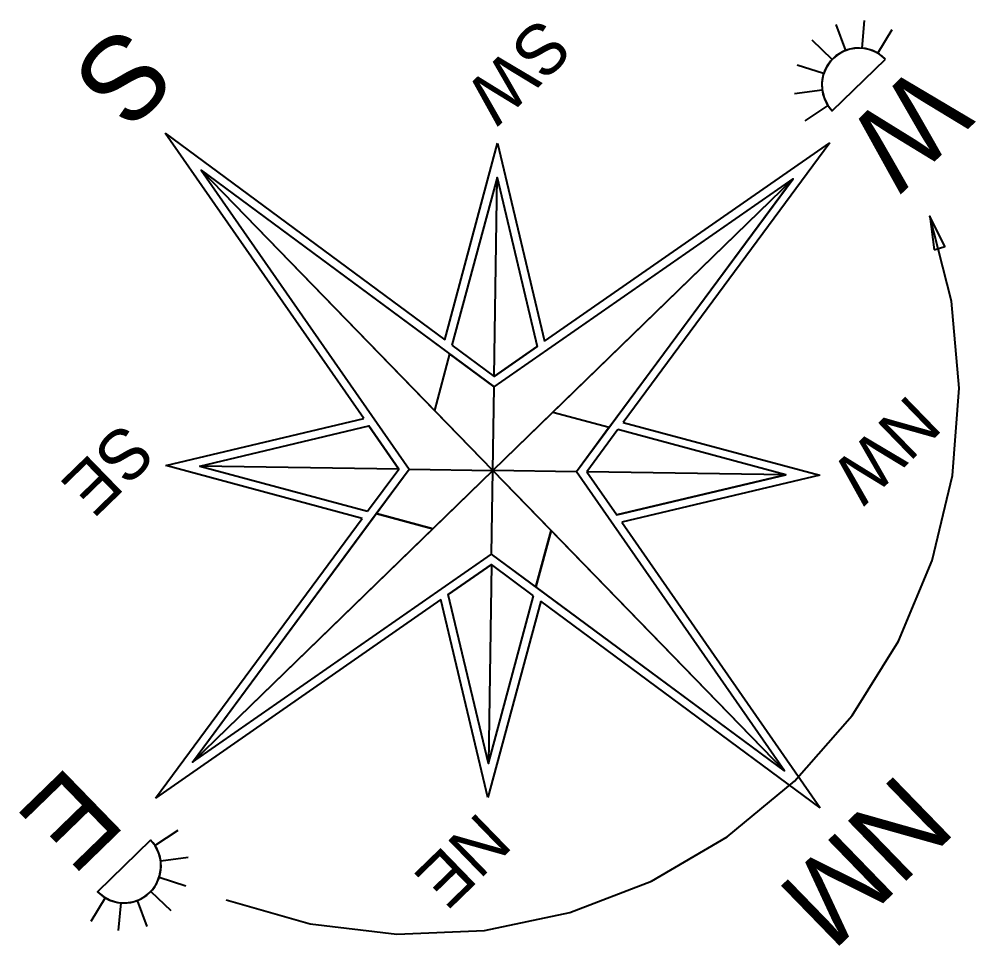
# Model space of a CAD drawing. Header units: metres. Extents: x 0 to 7795, y 0 to 4205.
# Drawn here: x 185.4 to 342.1, y 3994 to 4145.8 of the extents above; entities that cross this region are included whole.
import ezdxf

# ---------------------------------------------------------------- set-up
doc = ezdxf.new("R2010")
doc.units = ezdxf.units.M
doc.layers.add('MTH-COTAS7', color=31, linetype='Continuous')

msp = doc.modelspace()

# ---------------------------------------------------------------- linework, layer by layer
at = {"layer": 'MTH-COTAS7', "linetype": 'Continuous'}
for p, q in [((320.835439, 4140.665571), (319.235252, 4144.924977)), ((323.510846, 4141.028879), (323.917215, 4145.560767)), ((326.078939, 4140.195392), (328.411377, 4144.102165)), ((318.582613, 4139.177425), (315.292808, 4142.320723)), ((317.19857, 4136.859189), (312.870732, 4138.263809)), ((316.957435, 4134.170016), (312.448745, 4133.557756)), ((317.906968, 4131.64253), (314.110429, 4129.134656)), ((209.342587, 4127.107543), (255.123966, 4093.249997)), ((241.846258, 4080.355223), (209.342587, 4127.107543)), ((255.123966, 4093.249997), (263.778136, 4125.444654)), ((263.778136, 4125.444654), (271.486713, 4093.010591)), ((271.486713, 4093.010591), (318.239033, 4125.514262)), ((318.239033, 4125.514262), (284.381487, 4079.732883)), ((215.221386, 4121.054162), (263.194804, 4085.575498)), ((215.221386, 4121.054162), (249.281351, 4072.063314)), ((310.766953, 4022.671197), (215.221386, 4121.054162)), ((312.185652, 4119.635463), (213.802686, 4024.089896)), ((263.69639, 4119.857543), (256.308581, 4092.373917)), ((263.194804, 4085.575498), (312.185652, 4119.635463)), ((263.219493, 4087.262963), (263.69639, 4119.857543)), ((263.69639, 4119.857543), (270.276974, 4092.169543)), ((312.185652, 4119.635463), (276.706987, 4071.662045)), ((256.308581, 4092.373917), (263.219493, 4087.262963)), ((263.219493, 4087.262963), (270.276974, 4092.169543)), ((209.412194, 4072.646646), (241.846258, 4080.355223)), ((214.999306, 4072.5649), (242.687306, 4079.145484)), ((247.593886, 4072.088004), (242.687306, 4079.145484)), ((283.505407, 4078.548268), (278.394452, 4071.637356)), ((310.989032, 4071.160459), (283.505407, 4078.548268)), ((284.381487, 4079.732883), (316.576144, 4071.078713)), ((241.606852, 4063.992476), (209.412194, 4072.646646)), ((213.802686, 4024.089896), (249.281351, 4072.063314)), ((247.593886, 4072.088004), (214.999306, 4072.5649)), ((214.999306, 4072.5649), (242.482932, 4065.177091)), ((242.482932, 4065.177091), (247.593886, 4072.088004)), ((310.766953, 4022.671197), (276.706987, 4071.662045)), ((310.989032, 4071.160459), (278.394452, 4071.637356)), ((278.394452, 4071.637356), (283.301033, 4064.579875)), ((310.989032, 4071.160459), (283.301033, 4064.579875)), ((316.576144, 4071.078713), (284.142081, 4063.370136)), ((207.749306, 4018.211097), (241.606852, 4063.992476)), ((284.142081, 4063.370136), (316.645751, 4016.617816)), ((213.802686, 4024.089896), (262.793535, 4058.149861)), ((310.766953, 4022.671197), (262.793535, 4058.149861)), ((262.768845, 4056.462397), (255.711365, 4051.555816)), ((262.768845, 4056.462397), (262.291949, 4023.867816)), ((269.679758, 4051.351442), (262.768845, 4056.462397)), ((254.501626, 4050.714768), (207.749306, 4018.211097)), ((262.210203, 4018.280705), (254.501626, 4050.714768)), ((262.291949, 4023.867816), (255.711365, 4051.555816)), ((270.864373, 4050.475362), (262.210203, 4018.280705)), ((262.291949, 4023.867816), (269.679758, 4051.351442)), ((316.645751, 4016.617816), (270.864373, 4050.475362)), ((207.647188, 4010.441526), (211.443727, 4012.949399)), ((208.596721, 4007.91404), (213.105411, 4008.526299)), ((208.355586, 4005.224867), (212.683425, 4003.820246)), ((199.475218, 4001.888663), (197.142779, 3997.98189)), ((206.971543, 4002.90663), (210.261348, 3999.763332)), ((202.04331, 4001.055177), (201.636941, 3996.523289)), ((204.718717, 4001.418485), (206.318904, 3997.159078)), ((219.289311, 4001.51751), (219.296169, 4001.523556))]:
    msp.add_line(p, q, dxfattribs=at)
for points in [[(327.321167, 4139.212993), (326.347296, 4140.025493), (325.225778, 4140.617759), (324.00563, 4140.963905), (322.740176, 4141.048805), (321.484724, 4140.868746), (320.294143, 4140.431599), (319.220467, 4139.756469), (318.31062, 4138.872863), (317.604369, 4137.819398), (317.132578, 4136.642115), (316.915868, 4135.392468), (316.963709, 4134.125072), (317.274012, 4132.895319), (317.833214, 4131.756954), (318.616875, 4130.75973), (318.616875, 4130.75973), (327.321167, 4139.212993)], [(255.926104, 4090.951053), (253.439613, 4081.700976), (215.221386, 4121.054162), (255.926104, 4090.951053)], [(255.926104, 4090.951053), (253.439613, 4081.700976), (215.221386, 4121.054162), (255.926104, 4090.951053)], [(263.219493, 4087.262963), (263.69639, 4119.857543), (270.276974, 4092.169543), (263.219493, 4087.262963)], [(263.69639, 4119.857543), (270.276974, 4092.169543), (263.219493, 4087.262963), (263.69639, 4119.857543)], [(272.832466, 4081.417236), (282.082543, 4078.930745), (312.185652, 4119.635463), (272.832466, 4081.417236)], [(272.832466, 4081.417236), (282.082543, 4078.930745), (312.185652, 4119.635463), (272.832466, 4081.417236)], [(262.994169, 4071.86268), (263.194804, 4085.575498), (255.926104, 4090.951053), (253.439613, 4081.700976), (262.994169, 4071.86268)], [(262.994169, 4071.86268), (263.194804, 4085.575498), (255.926104, 4090.951053), (253.439613, 4081.700976), (262.994169, 4071.86268)], [(272.832466, 4081.417236), (282.082543, 4078.930745), (276.706987, 4071.662045), (262.994169, 4071.86268), (272.832466, 4081.417236)], [(272.832466, 4081.417236), (282.082543, 4078.930745), (276.706987, 4071.662045), (262.994169, 4071.86268), (272.832466, 4081.417236)], [(247.593886, 4072.088004), (214.999306, 4072.5649), (242.687306, 4079.145484), (247.593886, 4072.088004)], [(214.999306, 4072.5649), (242.687306, 4079.145484), (247.593886, 4072.088004), (214.999306, 4072.5649)], [(262.994169, 4071.86268), (253.155873, 4062.308123), (243.905796, 4064.794614), (249.281351, 4072.063314), (262.994169, 4071.86268)], [(262.994169, 4071.86268), (253.155873, 4062.308123), (243.905796, 4064.794614), (249.281351, 4072.063314), (262.994169, 4071.86268)], [(272.548726, 4062.024383), (270.062235, 4052.774306), (262.793535, 4058.149861), (262.994169, 4071.86268), (272.548726, 4062.024383)], [(272.548726, 4062.024383), (270.062235, 4052.774306), (262.793535, 4058.149861), (262.994169, 4071.86268), (272.548726, 4062.024383)], [(278.394452, 4071.637356), (283.301033, 4064.579875), (310.989032, 4071.160459), (278.394452, 4071.637356)], [(278.394452, 4071.637356), (283.301033, 4064.579875), (310.989032, 4071.160459), (278.394452, 4071.637356)], [(243.905796, 4064.794614), (253.155873, 4062.308123), (213.802686, 4024.089896), (243.905796, 4064.794614)], [(243.905796, 4064.794614), (253.155873, 4062.308123), (213.802686, 4024.089896), (243.905796, 4064.794614)], [(272.548726, 4062.024383), (310.766953, 4022.671197), (270.062235, 4052.774306), (272.548726, 4062.024383)], [(272.548726, 4062.024383), (310.766953, 4022.671197), (270.062235, 4052.774306), (272.548726, 4062.024383)], [(262.291949, 4023.867816), (255.711365, 4051.555816), (262.768845, 4056.462397), (262.291949, 4023.867816)], [(262.768845, 4056.462397), (262.291949, 4023.867816), (255.711365, 4051.555816), (262.768845, 4056.462397)], [(206.937281, 4011.324325), (198.232989, 4002.871062), (199.20686, 4002.058562), (200.328378, 4001.466297), (201.548527, 4001.12015), (202.81398, 4001.035251), (204.069432, 4001.215309), (205.260013, 4001.652456), (206.333689, 4002.327586), (207.243536, 4003.211193), (207.949787, 4004.264658), (208.421578, 4005.44194), (208.638288, 4006.691587), (208.590447, 4007.958983), (208.280144, 4009.188736), (207.720942, 4010.327101), (206.937281, 4011.324325)]]:
    msp.add_lwpolyline(points, dxfattribs=at)
at = {"layer": 'MTH-COTAS7'}
for points in [[(219.29274, 4001.520533), (233.068153, 3997.579964), (247.297855, 3995.904947), (261.611764, 3996.539043), (275.637612, 3999.465762), (289.010619, 4004.608987), (301.382987, 4011.834955), (312.432939, 4020.955735), (321.873094, 4031.73412), (329.457935, 4043.889788), (334.9902, 4057.1066), (338.326007, 4071.04082), (339.378601, 4085.330052), (338.120605, 4099.602666), (334.584738, 4113.487469)], [(335.328029, 4107.975981), (337.07536, 4108.514966), (334.584738, 4113.487469), (335.328029, 4107.975981)]]:
    msp.add_lwpolyline(points, dxfattribs=at)
at = {"layer": 'MTH-COTAS7', "linetype": 'Continuous'}
for centre, start, end in [((322.969021, 4134.986362), 44.161775, 224.161775), ((202.585135, 4007.097694), 224.161775, 44.161775)]:
    msp.add_arc(centre, 6.066761, start, end, dxfattribs=at)

# ---------------------------------------------------------------- texts
for s, height, p in [('SW', 8.228571, (270.755834, 4146.351307)), ('S', 13.714286, (202.225334, 4145.368536)), ('W', 13.714286, (332.640294, 4138.898981)), ('NW', 8.228571, (331.195029, 4084.572459)), ('SE', 8.228571, (202.45215, 4080.017525)), ('E', 13.714286, (193.608525, 4023.797619)), ('NM', 13.714286, (329.609527, 4022.658746)), ('NE', 8.228571, (260.779329, 4016.187573))]:
    msp.add_text(s, height=height, rotation=-135.838244, dxfattribs=at).set_placement(p)

doc.saveas('drawing.dxf')
